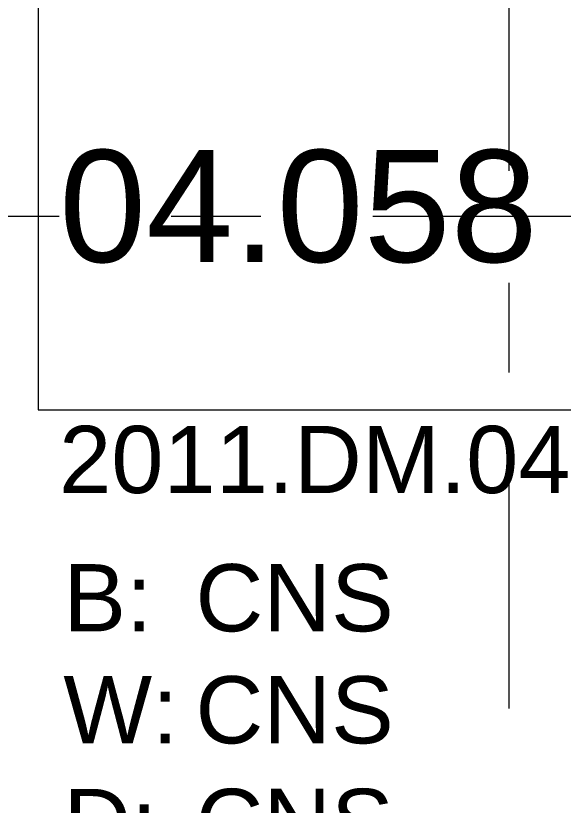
# Model space of a CAD drawing. Header units: millimetres. Extents: x -5 to 111, y -3 to 86.
# Drawn here: x 19.02 to 19.63, y 18.86 to 19.741 of the extents above; entities that cross this region are included whole.
import ezdxf

# ---------------------------------------------------------------- set-up
doc = ezdxf.new("R2010")
doc.units = ezdxf.units.MM
doc.linetypes.add('STRICHPUNKT2', pattern=[0.5, 0.25, -0.125, 0, -0.125])
doc.layers.add('A1I6----E-', color=3, linetype='Continuous', lineweight=25)
doc.layers.add('A1Z29---T-', color=5, linetype='Continuous', lineweight=18)
doc.styles.add('ARIAL', font='ARIAL.TTF')

# ---------------------------------------------------------------- blocks, each defined once
blk = doc.blocks.new('Gruppe-466')
at = {"layer": 'A1I6----E-', "linetype": 'STRICHPUNKT2', "lineweight": 9}
for p, q in [((-31.23044, -24.17527), (-31.23044, -22.08827)), ((-28.13225, -23.0261), (-32.25325, -23.0261))]:
    blk.add_line(p, q, dxfattribs=at)
blk = doc.blocks.new('bbl-raumstempel')
blk.add_lwpolyline([(0, 0), (0, -0.45), (1.2, -0.45), (1.2, 0), (0, 0)])
at = {"style": 'ARIAL'}
for s, p in [('B:', (0.02817, -0.69707)), ('W:', (0.02817, -0.82207)), ('D:', (0.02817, -0.94779))]:
    blk.add_text(s, height=0.075, dxfattribs=at).set_placement(p)
for tag, p, height in [('RAUMBEZ', (0.02332, 0.05546), 0.125), ('FB', (0.82015, -0.10829), 0.075), ('RNR1', (0.02332, -0.285), 0.125), ('RB', (0.82015, -0.25829), 0.075), ('FLAECHE', (0.82015, -0.40829), 0.075), ('RNR2', (0.02332, -0.54279), 0.075), ('B', (0.17557, -0.69707), 0.075), ('W', (0.17557, -0.82207), 0.075), ('D', (0.17557, -0.94779), 0.075)]:
    blk.add_attdef(tag, p, '', height=height, dxfattribs=at)

msp = doc.modelspace()

# ---------------------------------------------------------------- block references
at = {"layer": 'A1I6----E-'}
msp.add_blockref('Gruppe-466', (50.80045, 42.5436), dxfattribs=at)
at = {"layer": 'A1Z29---T-'}
ref = msp.add_blockref('bbl-raumstempel', (19.04468, 19.75154), dxfattribs=at)
ref.add_attrib('RNR1', '04.058', (19.068, 19.46654), dxfattribs={"layer": '0', "height": 0.125, "style": 'ARIAL'})
ref.add_attrib('RNR2', '2011.DM.04.020V', (19.068, 19.20876), dxfattribs={"layer": '0', "height": 0.075, "style": 'ARIAL'})
ref.add_attrib('B', 'CNS', (19.22025, 19.05447), dxfattribs={"layer": '0', "height": 0.075, "style": 'ARIAL'})
ref.add_attrib('W', 'CNS', (19.22025, 18.92947), dxfattribs={"layer": '0', "height": 0.075, "style": 'ARIAL'})
ref.add_attrib('D', 'CNS', (19.22025, 18.80376), dxfattribs={"layer": '0', "height": 0.075, "style": 'ARIAL'})

doc.saveas('drawing.dxf')
